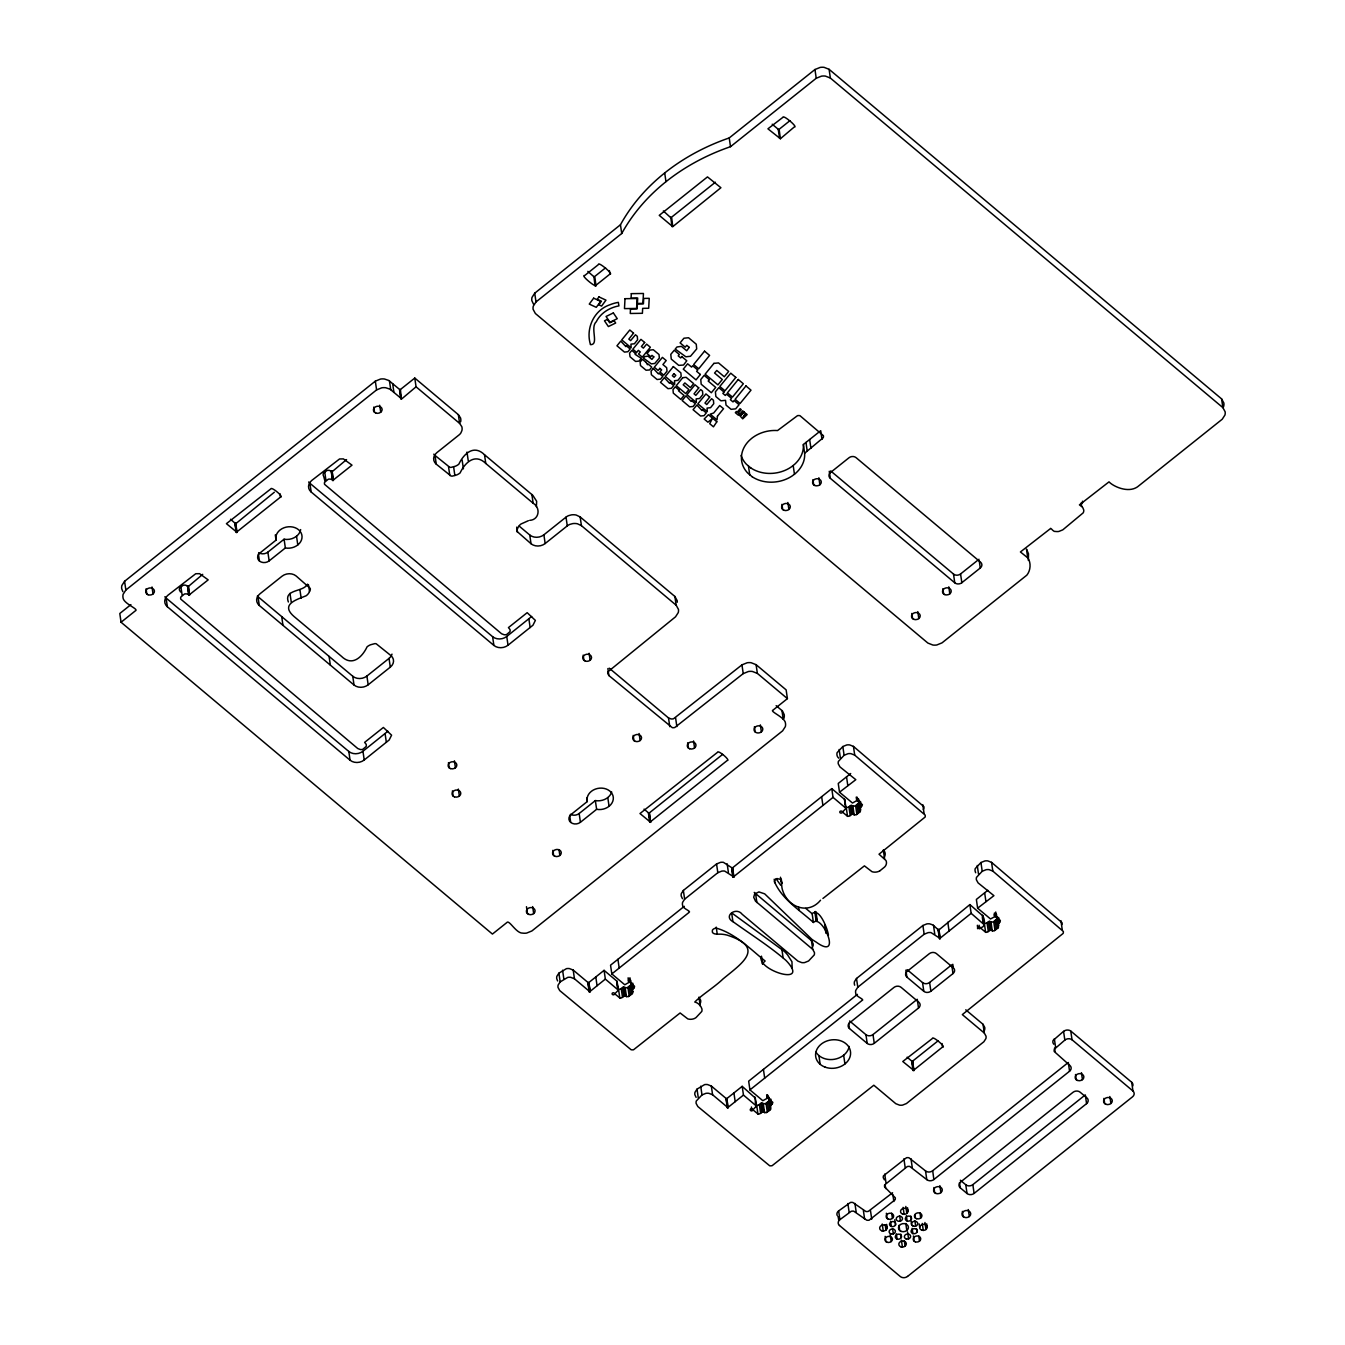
<?xml version="1.0" encoding="UTF-8"?>
<svg xmlns="http://www.w3.org/2000/svg" width="1345" height="1345" viewBox="0 0 1345 1345"><rect width="100%" height="100%" fill="white"/><g stroke="black" fill="none" stroke-linecap="round" stroke-linejoin="round"><path stroke-width="1.5" d="M761.253 956.648C756.916 969.762 806.865 985.801 788.876 963.642A70.915 57.448 -8.3 0 0 785.85 960.313C769.424 946.174 750.947 934.573 733.361 921.93C722.551 916.365 736.135 906.345 742.137 914.247L797.955 961.137L801.704 962.6A8.911 7.213 -8.3 0 0 804.663 962.566L808.564 960.986L814.28 954.883A8.911 7.213 -8.3 0 0 814.414 952.462L812.716 949.368L755.503 901.15L753.688 897.233L754.679 894.005L758.916 891.92L764.666 893.837L812.01 939.432A70.915 57.448 -8.3 0 0 816.011 941.988C843.248 961.843 821.98 913.389 813.422 922.468C799.737 910.027 782.218 899.553 774.552 881.916A3.951 3.194 -8.3 0 1 775.224 879.865A4.119 3.329 -8.3 0 1 777.057 878.554L781.126 879.58L781.882 887.145A26.127 21.167 -8.3 0 0 782.807 890.911C788.288 907.455 808.496 914.953 820.534 900.225M557.62 980.942L556.746 978.74A8.911 7.213 -8.3 0 1 556.864 976.302L558.898 973.158L566.48 968.635A8.911 7.229 -8.3 0 1 569.439 968.585L573.189 970.064L588 982.489L589.446 992.055L590.304 991.584L588.875 982.489L604.073 970.35L616.918 981.161L617.473 987.684M604.073 970.35L605.351 979.093L618.347 990.172L615.186 993.4C610.899 990.794 611.151 996.88 615.169 994.123L619.978 998.124L621.474 997.906A5.666 4.59 -8.3 0 0 622.5 997.267L624.685 995.838L628.149 996.746A5.666 4.59 -8.3 0 0 629.174 996.09L631.965 993.871A5.817 4.707 -8.3 0 0 632.638 993.215L632.453 988.188M633.091 991.82L631.78 990.172L633.562 988.44A5.817 4.707 -8.3 0 0 634.252 987.768L634.571 986.255L629.931 982.354L629.41 978.857M696.122 1097.386L694.861 1094.712A8.911 7.213 -8.3 0 1 694.995 1092.291L697.029 1089.131L704.612 1084.608A8.911 7.213 -8.3 0 1 707.571 1084.574L711.32 1086.037L726.132 1098.478L727.679 1108.061L726.989 1098.461L742.188 1086.34L755.167 1097.974M857.438 994.359L748.661 1081.161L749.938 1089.904L762.817 1100.698L767.154 1098.327C767.76 1089.904 771.206 1106.061 770.769 1109.188A5.817 4.707 -8.3 0 1 770.097 1109.844L767.306 1112.063A5.666 4.59 -8.3 0 1 766.28 1112.718L762.8 1111.827L760.631 1113.24A5.666 4.59 -8.3 0 1 759.606 1113.895L758.109 1114.114L753.301 1110.113C749.35 1112.954 749.047 1106.716 753.318 1109.39L756.428 1106.061L743.466 1095.082L742.188 1086.34M769.895 1106.347L771.694 1104.413A5.817 4.707 -8.3 0 0 772.366 1103.757L772.82 1102.379L768.045 1098.327L767.541 1094.83M844.912 804.209L844.61 799.434L831.765 788.624L732.672 867.71L733.866 877.192L732.907 876.957L731.814 867.727L723.408 862.33A8.911 7.213 -8.3 0 0 720.449 862.38L716.549 863.961L683.361 890.44L681.327 893.601A8.911 7.213 -8.3 0 0 681.209 896.022L682.453 898.695M831.765 788.624L833.043 797.366L846.005 808.345L842.895 811.674C838.591 809.051 838.843 815.137 842.861 812.397L847.686 816.398L849.384 816.079A5.817 4.707 -8.3 0 0 850.208 815.541L852.31 814.112L856.059 814.902A5.817 4.707 -8.3 0 0 856.883 814.364L859.657 812.145A5.817 4.707 -8.3 0 0 860.346 811.472C860.766 808.412 857.404 792.222 856.731 800.628L852.495 803.032L839.515 792.205L838.238 783.462L850.696 773.526M859.455 808.547L861.271 806.697A5.817 4.707 -8.3 0 0 861.943 806.042L862.397 804.663L857.622 800.628L857.101 797.131M977.529 928.168L978.706 927.024L981.009 927.646C989.567 925.78 979.009 905.504 983.548 923.679M977.58 928.353L980.993 928.369L985.801 932.388L987.297 932.152A5.666 4.59 -8.3 0 0 988.323 931.513L990.609 930.084L993.972 930.992A5.666 4.59 -8.3 0 0 994.997 930.337L997.788 928.117A5.817 4.707 -8.3 0 0 998.461 927.462L997.587 924.418L999.385 922.687A5.817 4.707 -8.3 0 0 1000.058 922.031L1000.377 920.501L995.737 916.601L995.233 913.104M762.279 963.642L765.12 961.019C750.022 948.83 735.732 933.834 716.566 928.185A4.119 3.329 -8.3 0 0 712.396 930.168C710.933 935.7 719.592 933.649 722.769 934.321A26.127 21.167 -8.3 0 1 727.342 935.178C766.347 947.889 741.398 963.659 722.921 979.026C714.716 986.978 701.72 994.913 694.76 1002.042C697.82 1002.513 701.081 1005.808 701.922 1008.985A8.911 7.213 -8.3 0 1 701.804 1011.406L696.088 1017.509A7.213 5.834 -8.3 0 1 693.465 1018.871L692.759 1019.056A8.036 6.506 -8.3 0 1 687.766 1018.871L680.116 1012.97L633.545 1049.772A5.884 4.775 -8.3 0 1 631.091 1049.722L559.722 990.576L558.024 987.482A8.911 7.213 -8.3 0 1 558.141 985.044L560.176 981.9L567.758 977.378A8.911 7.229 -8.3 0 1 570.717 977.327L574.466 978.807L589.278 991.231M1028.353 560.394L1028.488 553.77L1026.47 549.079L1027.731 557.822C1031.279 562.698 1030.64 570.599 1026.823 575.172L942.021 642.86L936.809 644.978A11.886 9.634 -8.3 0 1 932.858 645.028L927.882 643.061L535.377 313.503L533.124 309.367A11.886 9.634 -8.3 0 1 533.292 306.139L535.999 301.936L621.726 233.509C644.944 191.461 685.614 162.106 730.503 146.689L816.23 78.262L821.442 76.161A11.886 9.634 -8.3 0 1 825.393 76.093L830.369 78.06L1222.874 407.636L1225.127 411.755A11.886 9.634 -8.3 0 1 1224.959 415L1222.252 419.203L1137.45 486.89C1127.833 493.497 1112.903 486.15 1109.02 481.863L1079.413 504.879L1081.666 506.477A8.356 6.775 -8.3 0 1 1082.876 507.822L1083.717 509.94A6.775 5.498 -8.3 0 1 1083.196 512.849L1062.769 529.863L1058.868 531.443A8.911 7.213 -8.3 0 1 1055.909 531.494C1052.9 532.469 1050.781 526.467 1050.025 528.955L1020.418 551.954L1027.731 557.822M516.883 530.199L518.346 526.87A11.651 9.432 -8.3 0 1 520.986 524.012L528.4 520.683M783.799 718.684L784.051 717.894A11.886 9.634 -8.3 0 0 784.219 714.666L782.538 711.085L776.149 705.654M884.657 1184.911L907.287 1166.552A5.884 4.775 -8.3 0 1 909.758 1166.434L926.789 1179.632A5.01 4.069 -8.3 0 0 933.867 1179.531L1069.561 1071.225A5.01 4.069 -8.3 0 0 1069.863 1065.442L1054.261 1051.538A5.817 4.707 -8.3 0 1 1054.396 1049.15L1064.836 1040.088A5.128 4.153 -8.3 0 1 1072.099 1039.82L1132.961 1091.014A5.128 4.153 -8.3 0 1 1132.473 1096.864L907.572 1276.422M1223.446 407.047L1223.681 406.257A11.886 9.634 -8.3 0 0 1223.849 403.012L1221.596 398.893L829.092 69.318L824.115 67.351A11.886 9.634 -8.3 0 0 820.164 67.418L814.952 69.52L729.225 137.947C684.353 153.364 643.667 182.718 620.448 224.766L534.722 293.193L532.015 297.396A11.886 9.634 -8.3 0 0 531.847 300.624L533.511 304.189M770.012 1099.571L769.626 1100.277A5.666 4.59 -8.3 0 1 768.819 1101.101L766.028 1103.32A5.817 4.707 -8.3 0 1 765.204 1103.858L761.404 1103.085L759.353 1104.497A5.817 4.707 -8.3 0 1 758.53 1105.035L756.663 1105.254L757.941 1113.996M768.684 1097.217L768.045 1098.327M536.386 506.779L536.655 501.265L532.872 495.397L484.503 454.728C473.608 444.001 463.521 454.173 458.847 464.159A11.651 9.432 -8.3 0 1 455.282 466.244L451.18 467.354A4.136 3.346 -8.3 0 1 449.718 467.253L435.007 455.434A10.037 8.12 -8.3 0 1 433.779 454.173M673.004 226.448L720.903 187.728L707.487 176.901L659.252 215.351L672.752 226.683L671.626 217.167L715.405 182.214M700.089 1003.841L700.526 1002.664A8.911 7.213 -8.3 0 0 700.644 1000.243L698.946 997.149L700.224 1005.892M984.187 1031.01L984.624 1029.85A8.911 7.213 -8.3 0 0 984.742 1027.429L983.044 1024.318L965.76 1009.809M629.931 982.354C633.209 979.009 626.131 978.908 629.04 982.354L624.786 984.775L611.824 973.931L610.546 965.189L684.286 906.328M857.622 800.628L858.598 799.064L859.875 807.824M995.737 916.601C999.15 913.137 991.853 913.205 994.863 916.601L990.508 918.971L977.63 908.178L976.369 899.435L987.802 890.306M309.569 591.514L308.442 584.722M435.007 455.434L436.284 464.176L450.995 475.995A4.136 3.346 -8.3 0 0 452.458 476.096L456.56 474.987A11.651 9.432 -8.3 0 0 460.125 472.902C464.798 462.915 474.886 452.744 485.78 463.47L533.158 503.249C540.959 507.855 539.16 519.927 529.711 520.347M923.342 809.455L923.712 808.715A5.884 4.775 -8.3 0 0 923.931 806.697L853.436 746.391L849.687 744.928A8.911 7.213 -8.3 0 0 846.728 744.962L842.827 746.542L837.111 752.645A8.911 7.213 -8.3 0 0 836.977 755.066L837.296 756.226M180.533 592.035L179.406 589.967A5.884 4.775 -8.3 0 1 179.608 587.967L183.206 585.243A5.851 4.741 -8.3 0 1 185.896 585.26L188.233 586.571L202.708 574.349M593.75 276.616L587.832 271.371M779.444 138.115L780.386 138.737L794.256 126.985C798.728 127.708 782.807 114.09 782.84 117.385L767.928 128.817L779.528 138.031L778.251 129.288L772.215 124.211M828.419 935.313C828.083 930.118 819.34 906.715 812.145 913.726L813.422 922.468M230.516 519.254L235.678 523.76L274.346 492.22M234.955 522.986L236.619 532.586L235.896 523.054M401.802 398.843L416.059 386.805L414.781 378.063L400.474 389.462L401.281 399.078L399.616 389.478L388.789 380.467L384.468 379.004A11.886 9.634 -8.3 0 0 380.517 379.055L375.322 381.156L124.581 581.292L121.874 585.495A11.886 9.634 -8.3 0 0 121.706 588.723L122.866 591.665M609.89 274.128C614.177 274.683 597.802 260.93 598.458 264.545L584.621 275.59C579.863 274.565 596.44 288.603 596.054 285.19L609.89 274.128L609.386 270.631M644.07 809.135L648.509 812.868L650.509 822.383L649.4 812.851L722.652 754.377M588 982.489L588.942 982.556M726.132 1098.478L726.519 1099.319L726.989 1098.461M854.663 985.196L854.361 984.036A8.911 7.213 -8.3 0 1 854.478 981.615L856.513 978.471L922.889 925.495L926.789 923.914A8.911 7.213 -8.3 0 1 929.748 923.864L932.976 924.973L938.591 930.101M907.135 1057.204L911.792 1061.121L913.793 1070.62L912.667 1061.104L938.087 1040.828M648.509 812.868L649.467 812.918M323.422 475.962L323.22 475.188A5.884 4.775 -8.3 0 1 323.422 473.188L327.003 470.464A5.851 4.741 -8.3 0 1 329.71 470.481L332.03 471.792L346.556 459.587M331.273 471.069L332.972 480.619L332.165 471.019M938.709 930.084L969.879 904.597L982.926 915.962M187.459 585.832L189.157 595.398L188.367 585.798M996.326 915.424L995.737 911.994M731.814 867.727L732.134 868.567L732.672 867.71M663.337 210.946L671.138 218.041M778.251 129.288L778.654 130.162M237.056 532.435L235.779 523.693M399.616 389.478L400.003 390.336L400.474 389.462M596.003 285.897L594.776 276.448L605.536 267.857M590.102 991.938L588.824 983.195M938.154 929.26L939.869 938.844L939.062 929.277M911.792 1061.121L912.179 1061.978L912.667 1061.104M913.894 1070.553L912.616 1061.81M649.332 813.574L650.61 822.316M307.568 584.15A11.651 9.432 -8.3 0 1 304.928 586.992C298.96 591.464 284.165 590.758 288.351 601.988M368.177 684.79A10.037 8.12 -8.3 0 1 354.021 685.008L259.282 605.452A10.037 8.12 -8.3 0 1 259.888 593.868L282.03 576.215A10.037 8.12 -8.3 0 1 296.169 576.013L310.207 588.353A4.136 3.346 -8.3 0 1 310.308 589.547L308.846 592.893A11.651 9.432 -8.3 0 1 306.206 595.734C296.959 599.584 279.827 604.174 294.034 616.498L341.411 656.276C352.306 667.002 362.393 656.831 367.067 646.844A11.651 9.432 -8.3 0 1 370.615 644.759L374.734 643.65A4.136 3.346 -8.3 0 1 376.196 643.767L390.907 655.57A10.037 8.12 -8.3 0 1 390.302 667.137L368.177 684.79L366.899 676.047L389.024 658.394A10.037 8.12 -8.3 0 0 392 654.124M400.894 398.221L390.067 389.209L385.746 387.747A11.886 9.634 -8.3 0 0 381.795 387.797L376.6 389.899L125.858 590.035L123.152 594.238A11.886 9.634 -8.3 0 0 122.983 597.466C122.967 603.602 139.661 609.251 135.357 610.832L121.067 622.247L492.421 934.069L506.729 922.653C508.998 918.954 516.11 933.632 522.734 933.127A11.886 9.634 -8.3 0 0 526.668 933.077L531.88 930.959L782.622 730.839L785.329 726.636A11.886 9.634 -8.3 0 0 785.497 723.408C785.53 717.406 768.819 711.27 773.123 710.042L787.413 698.627L786.136 689.884L756.092 664.665L751.098 662.715A11.886 9.634 -8.3 0 0 747.164 662.766L741.952 664.867L673.492 718.785A6.002 4.859 -8.3 0 1 671.02 718.919L668.515 717.944L609.218 668.146M188.737 594.574L187.174 594.002A5.851 4.741 -8.3 0 0 184.484 593.986L180.768 597.096A5.884 4.775 -8.3 0 0 180.768 599.113L357.753 748.526L360.258 749.501A5.884 4.775 -8.3 0 0 362.713 749.384L366.126 746.509A5.851 4.741 -8.3 0 0 366.176 744.306L364.629 742.373L383.375 727.46L391.58 735.177L389.176 739.985L364.226 759.992A10.037 8.12 -8.3 0 1 350.07 760.194L167.368 606.763L166.091 598.021A10.037 8.12 -8.3 0 1 164.863 596.76M332.534 479.812L330.988 479.224A5.851 4.741 -8.3 0 0 328.281 479.207L324.565 482.317A5.884 4.775 -8.3 0 0 324.565 484.334L501.567 633.747L504.056 634.722A5.884 4.775 -8.3 0 0 506.527 634.605L509.94 631.73A5.851 4.741 -8.3 0 0 509.99 629.527L508.444 627.594L527.173 612.681L535.377 620.398L532.973 625.206L508.023 645.213A10.037 8.12 -8.3 0 1 493.884 645.415L311.183 492.001L309.905 483.258A10.037 8.12 -8.3 0 1 308.677 481.981M752.023 476.651A31.759 25.723 -8.3 0 0 791.97 476.08L794.458 474.264A31.759 25.723 -8.3 0 0 804.646 453.265L823.224 437.713A5.884 4.775 -8.3 0 0 823.426 435.696L799.972 415.689A5.884 4.775 -8.3 0 0 797.518 415.639L777.544 430.551A31.759 25.723 -8.3 0 0 751.687 438.352L749.417 440.353A31.759 25.723 -8.3 0 0 747.686 473.003L752.057 476.651M879.832 870.787A7.868 6.372 -8.3 0 0 880.454 870.366L884.136 867.407A6.036 4.892 -8.3 0 0 884.556 867.037L884.674 866.92A7.246 5.868 -8.3 0 0 885.8 865.407L886.052 864.869A8.003 6.49 -8.3 0 0 885.968 860.514L879.025 854.209L925.125 817.054A5.884 4.775 -8.3 0 0 925.125 815.053L854.714 755.133L850.965 753.671A8.911 7.213 -8.3 0 0 848.006 753.704L844.105 755.285L838.389 761.388A8.911 7.213 -8.3 0 0 838.254 763.809L839.952 766.902L855.807 779.68L839.515 792.205M733.092 876.469L724.686 871.072A8.911 7.213 -8.3 0 0 721.727 871.123L717.826 872.703L684.639 899.183L682.604 902.344A8.911 7.213 -8.3 0 0 682.47 904.765C682.049 908.816 691.986 911.053 688.892 912.549L611.824 973.931M727.41 1107.221L712.598 1094.78L708.849 1093.317A8.911 7.213 -8.3 0 0 705.89 1093.351L701.989 1094.931L696.273 1101.034A8.911 7.213 -8.3 0 0 696.138 1103.455L697.836 1106.548L769.693 1165.779A5.884 4.775 -8.3 0 0 772.164 1165.661L873.83 1085.23L895.82 1103.707L899.586 1105.153A8.944 7.246 -8.3 0 0 902.529 1105.119L906.429 1103.556L983.868 1041.753L985.902 1038.592A8.911 7.213 -8.3 0 0 986.019 1036.171L984.321 1033.061L962.331 1014.601L1063.122 933.43A5.884 4.775 -8.3 0 0 1063.323 931.429L992.829 871.106L989.096 869.643A8.911 7.213 -8.3 0 0 986.12 869.694L982.22 871.274L976.504 877.36A8.911 7.213 -8.3 0 0 976.386 879.781L978.084 882.892L993.921 895.669L977.63 908.178M1061.844 924.688A5.884 4.775 -8.3 0 0 1062.046 922.687L991.551 862.364L987.818 860.901A8.911 7.213 -8.3 0 0 984.859 860.951L980.942 862.532L975.226 868.618A8.911 7.213 -8.3 0 0 975.108 871.039L975.663 872.737M939.432 938.003L931.026 932.606A8.911 7.213 -8.3 0 0 928.067 932.657L924.166 934.237L857.791 987.213L855.756 990.357A8.911 7.213 -8.3 0 0 855.639 992.778C855.134 996.779 865.507 999.352 861.96 1000.512L749.938 1089.904M1066.652 1063.777L932.589 1170.789A5.01 4.069 -8.3 0 1 925.511 1170.89L908.951 1157.759A5.884 4.775 -8.3 0 0 906.496 1157.726L883.497 1175.782A5.901 4.792 -8.3 0 0 883.295 1177.783L884.422 1179.851M1064.836 1040.088L1063.559 1031.346L1053.118 1040.408A5.817 4.707 -8.3 0 0 1052.984 1042.795L1053.74 1044.191M839.431 1225.514A5.111 4.136 -8.3 0 1 839.936 1219.629L851.25 1211.29A5.884 4.775 -8.3 0 1 853.705 1211.172L866.668 1220.15A5.884 4.775 -8.3 0 0 869.122 1220.201L895.081 1199.774A5.884 4.775 -8.3 0 0 895.282 1197.773L884.64 1186.929A5.901 4.792 -8.3 0 1 884.657 1184.911M630.435 981.245L629.914 977.748M387.898 731.243L362.948 751.25A10.037 8.12 -8.3 0 1 348.792 751.451L166.091 598.021M531.695 616.464L506.746 636.471A10.037 8.12 -8.3 0 1 492.606 636.673L309.905 483.258M756.109 1107.154L755.335 1101.908M940.34 938.02L971.157 913.339L969.879 904.597M130.902 604.628L119.789 613.505L121.067 622.247M237.09 531.712L280.449 497.129L279.928 493.632M189.645 594.54L208.172 579.88L199.598 573.676L195.748 573.727L167.974 595.196A10.037 8.12 -8.3 0 0 167.368 606.78M780.386 138.737L779.142 129.288L789.918 120.697M258.66 552.627A6.893 5.582 -8.3 0 0 267.874 552.139L284.081 539.211A13.147 10.659 -8.3 0 0 296.539 536.218A13.181 10.676 -8.3 0 0 300.641 529.577M258.408 554.005L259.434 561A6.893 5.582 -8.3 0 0 269.151 560.882L285.359 547.953L284.081 539.211M519.22 526.147L529.745 534.991A10.037 8.12 -8.3 0 0 543.901 534.789L566.01 517.136A9.314 7.549 -8.3 0 1 568.548 515.656L571.39 514.883A10.895 8.827 -8.3 0 1 576.198 515.051L580.149 516.917L674.887 596.474L677.157 600.61A11.836 9.583 -8.3 0 1 677.241 602.224M516.883 530.199A4.136 3.346 -8.3 0 0 516.984 531.393L531.023 543.733A10.037 8.12 -8.3 0 0 545.162 543.531L567.287 525.878A9.314 7.549 -8.3 0 1 569.826 524.399L572.667 523.625A10.895 8.827 -8.3 0 1 577.476 523.793L581.427 525.66L676.165 605.216L678.435 609.352A11.836 9.583 -8.3 0 1 678.267 612.58L675.526 616.817L607.856 671.844A6.069 4.926 -8.3 0 0 607.772 673.475L608.881 675.543L672.298 727.662A6.002 4.859 -8.3 0 0 674.77 727.527L743.23 673.61L748.425 671.508A11.886 9.634 -8.3 0 1 752.376 671.458L757.37 673.408L787.413 698.627M750.762 467.909A31.759 25.723 -8.3 0 0 790.692 467.337L793.18 465.521A31.759 25.723 -8.3 0 0 803.368 444.522L820.719 430.669L821.997 439.411M587.328 801.502L571.121 814.448A6.893 5.582 -8.3 0 0 570.7 822.383A6.893 5.582 -8.3 0 0 580.435 822.266L596.625 809.32A13.181 10.676 -8.3 0 0 613.236 799.518A13.181 10.676 -8.3 0 0 599.702 788.153A13.181 10.676 -8.3 0 0 587.294 801.57L586.807 798.005M570.465 814.33A6.893 5.582 -8.3 0 0 579.157 813.523L595.347 800.578A13.181 10.676 -8.3 0 0 611.689 791.97M650.677 821.593L727.191 760.513C731.26 760.866 717.608 749.266 717.473 752.359L639.985 813.54L649.786 821.61M830.672 470.935L953.504 574.063A5.01 4.069 -8.3 0 0 960.565 573.962L979.009 559.251M961.843 582.704L980.286 567.993A5.01 4.069 -8.3 0 0 980.589 562.21L856.076 457.653A5.01 4.069 -8.3 0 0 848.998 457.754L830.554 472.482A5.01 4.069 -8.3 0 0 830.252 478.265L954.765 582.805A5.01 4.069 -8.3 0 0 961.843 582.704L960.565 573.962M590.22 991.299L605.351 979.093M733.95 876.452L833.043 797.366M619.81 998.024L618.549 989.281L620.415 989.063A5.817 4.707 -8.3 0 0 621.222 988.525L623.408 987.095L627.089 987.886A5.817 4.707 -8.3 0 0 627.913 987.348L630.687 985.128A5.666 4.59 -8.3 0 0 631.511 984.305M847.518 816.297L846.24 807.555L848.107 807.336A5.817 4.707 -8.3 0 0 848.93 806.798L851.032 805.369L854.781 806.159A5.817 4.707 -8.3 0 0 855.605 805.621L858.396 803.402A5.666 4.59 -8.3 0 0 858.783 803.032M938.928 929.983L940.205 938.726M728.267 1107.204L743.466 1095.082M985.633 932.27L984.355 923.527L986.221 923.309A5.817 4.707 -8.3 0 0 987.045 922.771L989.214 921.342L992.896 922.132A5.817 4.707 -8.3 0 0 993.72 921.594L996.51 919.375A5.666 4.59 -8.3 0 0 997.317 918.551M907.152 969.661L922.535 982.573A5.027 4.069 -8.3 0 0 929.614 982.472L951.722 964.819L953 973.561L930.874 991.215A5.027 4.069 -8.3 0 1 923.813 991.315L906.9 977.109L905.874 970.115M849.636 1021.006L865.928 1034.675A5.027 4.069 -8.3 0 0 872.989 1034.574L917.24 999.268L918.517 1008.01L874.267 1043.316A5.027 4.069 -8.3 0 1 867.206 1043.434L849.435 1028.505L848.661 1023.259M914.012 1069.931L942.526 1047.032L942.021 1043.535M837.162 1215.409A5.111 4.136 -8.3 0 1 838.675 1210.887L850.46 1202.447A5.884 4.775 -8.3 0 1 852.898 1202.497L865.877 1211.492A5.884 4.775 -8.3 0 0 868.332 1211.374L892.576 1192.746M960.347 1180.221L965.76 1184.76A5.027 4.069 -8.3 0 0 972.838 1184.659L1085.297 1094.897L1086.575 1103.64L974.116 1193.402A5.027 4.069 -8.3 0 1 967.038 1193.503L960.28 1187.82L959.506 1182.574M333.526 479.846L352.003 465.151L343.395 458.897L339.545 458.964L311.788 480.417A10.037 8.12 -8.3 0 0 311.166 492.001M822.921 898.477L864.415 865.861L871.963 871.678A8.003 6.49 -8.3 0 0 877.293 871.863L877.966 871.678A7.246 5.868 -8.3 0 0 879.849 870.787M814.801 911.641L816.079 920.384M760.749 1103.388L762.027 1112.13M728.133 1107.977L726.956 1099.168M733.765 877.243L732.588 868.45M453.601 466.799L454.862 475.542M590.472 344.656C599.466 344.925 589.665 327.541 596.306 321.724A29.506 23.907 -8.3 0 1 615.119 306.794A27.791 22.512 -8.3 0 1 618.935 305.903L618.33 302.356A35.323 28.615 -8.3 0 0 609.957 304.743C593.986 310.107 585.596 328.399 590.388 344.286M761.522 1103.085L762.918 1111.811M990.609 930.084L989.348 921.342M815.356 911.473L816.634 920.215M942.626 1047.099C946.779 1047.553 932.135 1035.246 932.388 1038.508L902.781 1061.508L913.07 1069.863M280.449 497.129C284.602 497.364 270.917 485.932 270.732 488.958L226.431 523.659L236.232 531.729M236.199 532.435L234.921 523.693M913.036 1070.57L911.759 1061.827M589.245 991.954L587.967 983.212M741.095 455.383A31.759 25.723 -8.3 0 0 746.408 464.26L750.779 467.909M762.396 1103.303L763.775 1112.13M792.138 968.249L791.97 961.759L787.598 954.9A70.915 57.448 -8.3 0 0 784.572 951.571L731.646 912.868L732.907 921.611M414.781 378.063L458.342 414.647L460.528 417.925A10.895 8.827 -8.3 0 1 460.612 421.876M416.059 386.805L459.62 423.389L461.806 426.668A10.895 8.827 -8.3 0 1 461.89 430.619L460.881 432.922A9.314 7.549 -8.3 0 1 459.015 434.956L436.89 452.609A10.037 8.12 -8.3 0 0 436.284 464.193M997.502 917.189L996.662 916.483L997.94 925.226M971.157 913.339L984.204 924.704M1063.609 1031.38A5.128 4.153 -8.3 0 1 1070.822 1031.077L1131.683 1082.271A5.128 4.153 -8.3 0 1 1132.793 1085.97M953 973.561A5.027 4.069 -8.3 0 0 953.302 967.778L936.389 953.571A5.027 4.069 -8.3 0 0 929.328 953.672L907.202 971.325A5.027 4.069 -8.3 0 0 906.9 977.109M805.773 908.379L812.145 913.726M754.226 892.407L811.438 940.609L813.137 943.719A8.911 7.213 -8.3 0 1 813.002 946.14M733.008 877.125L731.814 868.466M257.349 596.087A10.037 8.12 -8.3 0 0 258.005 596.709L352.76 676.249A10.037 8.12 -8.3 0 0 366.899 676.047M631.696 982.943L630.839 982.237L632.116 990.979M839.482 1225.48L900.393 1276.624A5.111 4.136 -8.3 0 0 907.539 1276.405M754.881 1096.982L756.159 1105.724M616.75 981.009L618.112 989.819M977.781 928.689L977.361 925.276M838.692 758.16L837.548 756.764M595.062 285.829L593.885 276.448M400.776 398.86L399.583 390.185M727.292 1107.843L726.098 1099.184M770.012 1099.218L768.97 1098.209L769.979 1105.203M323.792 476.668L324.851 480.753M780.739 885.279L776.115 878.806M782.084 883.514L781.529 882.169A26.127 21.167 -8.3 0 1 780.604 878.403L780.487 877.226M858.194 799.905L859.808 809.253M1221.596 398.893L1222.874 407.636M1081.145 502.98L1081.666 506.477M1131.683 1082.271L1132.961 1091.014M1109.86 1096.528L1110.886 1103.522M1103.942 1098.361L1104.699 1103.606M1060.919 920.619L1062.197 929.361M1081.43 1072.654L1082.456 1079.648M1070.771 1031.127L1072.049 1039.87M1075.496 1074.504L1076.269 1079.749M1068.283 1062.483L1069.561 1071.225M1054.345 1038.693L1055.623 1047.436M1054.547 1047.974L1055.068 1051.471M979.261 561L980.286 567.993M953.504 574.063L954.765 582.805M991.551 862.364L992.829 871.106M998.629 917.441L999.385 922.687M998.276 922.435L998.78 925.932M948.78 586.84L949.805 593.834M996.981 916.802L997.99 923.796M996.309 915.777L997.587 924.519M996.51 919.375L997.788 928.117M994.342 913.104L994.863 916.601M995.115 920.484L996.393 929.227M993.72 921.594L994.997 930.337M942.845 588.69L943.618 593.935M991.03 922.351L992.307 931.11M990.189 921.644L991.467 930.387M980.942 862.532L982.22 871.274M984.658 892.811L985.935 901.553M988.44 921.661L989.718 930.404M987.045 922.771L988.323 931.513M977.26 865.474L978.538 874.216M982.573 915.256L983.851 923.998M979.11 925.259L979.614 928.756M983.044 1024.318L984.321 1033.061M917.794 611.588L918.803 618.582M911.86 613.421L912.616 618.666M829.092 69.318L830.369 78.06M947.788 922.25L949.066 930.992M952.798 964.281L953.302 967.778M922.788 804.629L924.065 813.372M814.952 69.52L816.23 78.262M938.154 930L939.432 938.743M972.838 1184.659L974.116 1193.402M933.497 925.343L934.758 934.086M965.76 1184.76L967.038 1193.503M968.282 1209.542L969.308 1216.536M922.889 925.495L924.166 934.237M929.614 982.472L930.874 991.215M962.347 1211.374L963.121 1216.62M922.535 982.573L923.813 991.315M939.852 1185.668L940.878 1192.662M932.69 1170.705L933.867 1179.531M933.918 1187.501L934.691 1192.746M829.243 471.271L830.353 478.332M884.59 858.732L883.312 849.99L884.691 851.772A8.003 6.49 -8.3 0 1 884.775 856.126L884.539 856.664A7.246 5.868 -8.3 0 1 884.22 857.202M925.528 1170.89L926.789 1179.632M818.853 477.761L819.878 484.755M926.688 1223.815L927.193 1227.312M924.94 1222.504L925.965 1229.498M809.656 439.496L810.934 448.238M853.436 746.391L854.714 755.133M922.266 1223.429L923.275 1230.423M860.497 801.452L861.271 806.697M812.918 479.61L813.691 484.856M919.946 1212.77L920.72 1218.015M859.64 802.965L860.665 809.959M910.968 1158.667L912.246 1167.41M805.974 442.438L807.235 451.18M858.396 803.402L859.657 812.145M919.19 1223.916L919.694 1227.413M856.227 797.131L856.731 800.628M857 804.512L858.278 813.254M803.368 444.522L804.646 453.265M918.736 1235.904L919.509 1241.149M855.605 805.621L856.883 814.364M914.903 1214.585L915.407 1218.082M916.533 1228.641L917.038 1232.138M914.903 1220.873L915.676 1226.119M852.915 806.378L854.193 815.12M903.907 1158.768L905.168 1167.51M852.074 805.672L853.335 814.414M842.827 746.542L844.105 755.285M851.166 805.369L852.427 814.112M846.543 776.838L847.804 785.581M910.767 1216.048L911.288 1219.545M911.153 1221.294L911.658 1224.791M912.129 1228.338L912.885 1233.584M913.44 1235.971L914.196 1241.216M850.326 805.672L851.587 814.414M848.93 806.798L850.208 815.541M907.539 1207.726L908.043 1211.223M839.145 749.484L840.423 758.227M905.807 1206.431L906.833 1213.425M906.362 1215.745L907.118 1220.991A3.144 2.539 -8.3 0 0 911.574 1218.301A3.144 2.539 -8.3 0 0 906.732 1216.569A3.144 2.539 -8.3 0 0 907.051 1220.957M844.811 799.972L846.089 808.715M844.458 799.283L845.736 808.026M907.556 1231.902L908.581 1238.896M905.79 1223.496L906.816 1230.49M903.1 1207.356L904.126 1214.35M793.18 465.521L794.458 474.264M904.344 1240.897L905.101 1246.142M899.67 1215.846L900.427 1221.092A3.144 2.539 -8.3 0 1 896.426 1219.764A3.144 2.539 -8.3 0 1 898.292 1216.401A3.144 2.539 -8.3 0 1 902.293 1217.713A3.144 2.539 -8.3 0 1 900.427 1221.075M872.989 1034.574L874.267 1043.316M900.746 1234.122L901.251 1237.619M901.385 1240.09L902.411 1247.084M898.981 1225.345L899.738 1230.591M892.828 1194.495L893.853 1201.488M894.728 1219.78L895.484 1225.026M896.325 1233.819L897.098 1239.064M865.928 1034.675L867.206 1043.434M787.867 502.492L788.893 509.486M891.668 1213.173L892.441 1218.419M856.513 978.471L857.791 987.213M884.724 1174.067L886.002 1182.81M892.576 1228.624L893.332 1233.869M885.195 1185.096L885.699 1188.593M890.575 1221.226L891.331 1226.472A3.144 2.539 -8.3 0 0 895.77 1223.782A3.144 2.539 -8.3 0 0 890.928 1222.05A3.144 2.539 -8.3 0 0 891.264 1226.438M890.205 1234.559L891.214 1241.553M886.372 1213.24L887.128 1218.486M729.225 137.947L730.503 146.689M781.933 504.325L782.706 509.57M886.658 1224.387L887.162 1227.884M885.212 1224.824L885.968 1230.07M821.644 796.694L822.921 805.436M885.144 1236.374L885.918 1241.62M882.236 1224.017L883.261 1231.011M870.45 1210.399L871.728 1219.142M824.653 924.536L825.914 933.279M843.651 1055.237L844.929 1063.979M863.389 1210.5L864.65 1219.243M815.961 911.742L817.239 920.484M748.476 466.16L749.753 474.903M854.916 1203.405L856.193 1212.148M781.949 710.53L783.227 719.272M811.438 940.609L812.716 949.368M847.854 1203.506L849.132 1212.248M798.56 906.934L799.081 910.43M818.903 1055.59L820.181 1064.332M838.641 1210.87L839.902 1219.612M838.725 1220.234L838.204 1216.737A5.111 4.136 -8.3 0 1 837.834 1216.468M756.092 664.665L757.37 673.408M760.345 724.871L761.371 731.865A4.388 3.564 -8.3 0 1 755.184 731.966L754.41 726.703M781.26 879.126L781.764 882.623M774.216 879.21L774.72 882.707M741.952 664.867L743.23 673.61M781.832 949.015L783.109 957.758M664.682 172.832L665.96 181.575M670.735 217.167L671.996 226.632M755.604 893.736L756.882 902.478M761.472 956.16L762.581 964.096M770.92 1099.168L771.694 1104.413M769.273 1098.529L770.298 1105.523M768.819 1101.101L770.097 1109.844M763.422 1069.393L764.683 1078.135M766.65 1094.83L767.154 1098.327M767.423 1102.211L768.701 1110.953M766.028 1103.32L767.306 1112.063M763.338 1104.094L764.616 1112.836M727.157 863.809L728.418 872.552M759.353 1104.497L760.631 1113.24M755.234 1097.688L756.512 1106.431M716.549 863.961L717.826 872.703M751.418 1107.002L751.922 1110.499M620.448 224.766L621.726 233.509M674.887 596.474L676.165 605.216M693.549 740.961L694.575 747.954M716.229 927.125L717.238 934.119M687.614 742.81L688.388 748.055M733.916 1092.93L735.194 1101.673M675.593 717.843L676.854 726.586M668.515 717.944L669.793 726.687M683.361 890.44L684.639 899.183M711.32 1086.037L712.598 1094.78M700.711 1086.188L701.989 1094.931M697.029 1089.131L698.29 1097.873M639.11 733.529L640.136 740.523M648.475 813.574L649.753 822.316M633.176 735.379L633.949 740.624M607.873 668.549L608.881 675.543M580.149 516.917L581.427 525.66M589.11 653.266L590.136 660.26M534.722 293.193L535.999 301.936M607.789 797.568L609.066 806.311M566.01 517.136L567.287 525.878M632.806 983.195L633.562 988.44M631.158 982.556L632.167 989.55M583.175 655.116L583.949 660.361M630.738 983.279L631.763 990.273M630.687 985.128L631.965 993.871M628.535 978.857L629.04 982.354M628.132 977.781L628.636 981.278M629.292 986.238L630.57 994.981M627.913 987.348L629.174 996.09M625.223 988.104L626.484 996.847M624.366 987.398L625.644 996.141M623.525 987.095L624.803 995.838M595.347 800.578L596.625 809.32M622.617 987.415L623.895 996.157M617.91 959.304L619.188 968.047M621.222 988.525L622.5 997.267M617.12 981.715L618.381 990.458M543.884 534.789L545.162 543.531M579.157 813.506L580.418 822.249M531.88 494.506L533.158 503.249M595.801 976.958L597.062 985.7M529.745 534.991L531.023 543.733M569.675 815.389L570.7 822.383M516.715 527.122L517.489 532.368M528.871 618.801L530.149 627.543M559.083 850.242L559.856 855.487M573.189 970.064L574.466 978.807M552.896 850.326L553.669 855.571M562.58 970.216L563.858 978.958M484.503 454.728L485.78 463.47M558.898 973.158L560.176 981.9M506.746 636.471L508.023 645.213M466.984 452.088L468.262 460.831M532.654 906.597L533.679 913.591M492.606 636.673L493.884 645.415M458.342 414.647L459.62 423.389M462.142 460.108L463.42 468.85M526.467 906.698L527.492 913.692M448.541 466.799L449.818 475.542M454.391 760.799L455.417 767.793M458.342 789.061L459.368 796.055M448.457 762.632L449.23 767.877M452.408 790.894L453.181 796.139M392.639 383.628L393.917 392.37M389.462 380.954L390.739 389.697M379.693 405.248L380.719 412.242M375.322 381.156L376.6 389.899M373.775 407.081L374.532 412.327M389.024 658.394L390.302 667.137M385.073 733.58L386.351 742.322M332.131 471.725L333.409 480.468M331.273 471.742L332.551 480.484M324.649 471.473L325.927 480.215M352.76 676.249L354.021 684.992M362.948 751.25L364.226 759.992M348.809 751.451L350.087 760.194M329.071 656.36L330.349 665.102M296.522 536.201L297.8 544.944M299.901 589.598L301.179 598.34M289.982 593.347L291.26 602.089M275.288 534.89L276.044 540.135L259.837 553.064A6.893 5.582 -8.3 0 0 259.417 561M281.693 616.598L282.971 625.341M267.874 552.139L269.151 560.882M258.021 596.709L259.282 605.452M188.334 586.504L189.595 595.247M187.712 588.269L188.737 595.263M180.835 586.252L182.113 594.994M152.002 586.975L153.027 593.969M146.067 588.824L146.84 594.07M124.581 581.292L125.858 590.035M276.011 540.186A13.181 10.676 -8.3 0 1 288.435 526.786A13.181 10.676 -8.3 0 1 301.952 538.134A13.181 10.676 -8.3 0 1 285.274 547.953M755.184 731.966A4.388 3.564 -8.3 0 1 755.453 726.905A4.388 3.564 -8.3 0 1 761.64 726.804A4.388 3.564 -8.3 0 1 761.371 731.865M849.435 1028.505A5.027 4.069 -8.3 0 1 849.737 1022.721L893.988 987.415A5.027 4.069 -8.3 0 1 901.066 987.314L918.82 1002.227A5.027 4.069 -8.3 0 1 918.517 1008.01M960.28 1187.82A5.027 4.069 -8.3 0 1 960.582 1182.036L1073.041 1092.274A5.027 4.069 -8.3 0 1 1080.119 1092.174L1086.878 1097.856A5.027 4.069 -8.3 0 1 1086.575 1103.64M849.149 1046.41A17.569 14.223 -8.3 0 1 834.455 1059.272A17.569 14.223 -8.3 0 1 815.995 1052.16M1082.439 501.197A6.775 5.498 -8.3 0 1 1082.187 503.518M625.005 298.691L624.483 308.61L636.588 308.442L637.11 298.523L625.005 298.691M630.502 308.98L630.267 313.486L642.406 313.301L642.658 308.358L648.693 308.257L649.215 298.338L643.717 298.422L643.431 303.835L637.395 303.92L637.126 308.879L630.502 308.98M631.309 293.647L631.074 298.153L637.698 298.052L637.412 303.466L642.927 303.398L643.448 293.479L631.309 293.647M717.44 416.177L717.036 419.892L710.194 414.142L713.674 412.999L719.743 405.534L723.543 408.712L717.44 416.177M716.835 421.775L713.455 426.836L709.723 423.692L712.262 418.698L707.907 422.179L704.175 419.035L708.428 414.714L716.835 421.775M593.649 298.17L589.261 304.088L596.272 307.332L600.66 301.398L593.649 298.17M598.979 296.909L597.214 299.279L601.417 301.23L598.777 304.777L601.585 306.072L605.973 300.154L598.979 296.909M646.188 362.444L647.466 364.714L648.021 363.991L651.753 367.118L649.568 369.976L646.037 370.211L640.489 365.554L640.153 362.074L642.439 359.317L646.188 362.444M681.73 356.543L680.688 357.955L678.216 355.887L679.292 354.492L674.232 350.255L670.785 354.357L671.256 359.081L678.754 365.369L683.512 365.05L686.774 360.779L681.73 356.543M673.845 373.691L672.349 375.709L674.164 377.222L675.795 375.322L673.845 373.691M709.252 379.66L708.193 381.072L715.725 387.394L711.337 392.74L701.182 384.216L700.779 379.542L704.158 375.373L709.252 379.66M626.434 345.867L625.879 346.606L620.768 341.109L616.951 345.799L624.467 352.104L627.896 351.717L630.149 348.977L626.434 345.867M653.804 356.896L651.921 359.401L648.038 356.139L644.726 356.593L643.465 358.123L651.299 363.873L654.746 363.486L659.353 358.039L659.016 354.525L653.3 349.734L649.887 350.103L647.046 353.567L650.812 356.711L651.989 355.366L653.804 356.896M689.228 347.38L686.69 350.759L681.444 346.371L676.989 346.976L675.24 349.061L685.849 356.795L690.489 356.274L696.693 348.927L696.256 344.202L688.573 337.746L683.933 338.217L680.099 342.891L685.193 347.161L686.774 345.329L689.228 347.38M669.995 382.434L669.423 383.19L664.312 377.676L660.496 382.367L668.011 388.671L671.407 388.318L673.694 385.544L669.995 382.434M679.04 390.05L678.485 390.79L684.05 395.464L680.805 399.415L673.307 393.127L672.988 389.646L675.257 386.856L679.04 390.05M691.633 400.608L691.078 401.365L685.967 395.85L682.15 400.541L689.649 406.846L693.112 406.476L695.348 403.735L691.633 400.608M702.578 409.788L702.006 410.544L696.895 405.03L693.078 409.721L700.594 416.025L704.04 415.655L706.276 412.915L702.578 409.788M633.545 333.14L628.838 339.108L630.637 340.604L635.479 334.77L637.295 336.3L637.597 339.781L634.403 343.782L630.956 344.135L631.141 347.767L621.743 339.881L629.796 329.996L633.545 333.14M698.744 387.881L694.037 393.85L695.853 395.363L700.678 389.529L702.51 391.059L702.813 394.539L699.602 398.523L696.155 398.893L696.357 402.525L686.959 394.64L694.995 384.754L698.744 387.881M709.672 397.078L704.982 403.029L706.764 404.542L711.606 398.692L713.438 400.222L713.741 403.719L710.547 407.703L707.083 408.073L707.285 411.704L697.887 403.819L705.94 393.934L709.672 397.078M700.358 374.482L696.021 379.878L683.277 369.169L687.631 363.789L691.565 367.084L692.675 365.739L697.736 369.976L696.626 371.338L700.358 374.482M723.98 392.017L722.87 393.396L725.308 395.447L726.434 394.068L731.495 398.339L730.385 399.717L733.008 401.92L734.118 400.541L739.077 404.694L735.681 408.846L731.092 409.334L726.014 405.064L725.543 400.339L720.954 400.81L715.859 396.54L715.405 391.815L718.818 387.679L723.98 392.017M739.162 413.856L738.203 415.067L735.362 412.68L736.337 411.486L737.211 412.226L740.086 408.678L741.213 409.62L738.338 413.167L739.162 413.856M735.816 377.407L724.972 390.807L719.81 386.469L730.755 373.17L735.816 377.407M738.254 379.475L727.41 392.858L732.487 397.111L743.331 383.745L738.254 379.475M745.954 385.931L735.11 399.314L740.086 403.483L750.998 390.168L745.954 385.931M743.768 411.755L740.893 415.319L744.306 412.209L745.433 413.167L743.146 417.202L746.021 413.655L747.147 414.596L742.709 418.85L739.229 414.966L742.642 410.813L743.768 411.755M682.739 377.676L676.266 385.662L685.698 393.581L688.926 389.613L683.21 384.821L684.857 382.938L690.422 387.612L693.667 383.628L686.152 377.323L682.739 377.676M713.909 363.385L705.15 374.162L717.927 384.855L722.282 379.492L714.565 373.019L716.784 370.463L724.316 376.785L728.671 371.422L718.533 362.915L713.909 363.385M673.357 366.58L665.304 376.465L674.702 384.351L674.501 380.719L677.914 380.366L681.175 376.365L680.873 372.884L673.357 366.58M704.545 351.163L693.667 364.512L698.727 368.765L709.588 355.399L704.545 351.163M635.681 353.634L635.109 354.34L641.279 358.325L638.993 361.099L635.597 361.452L630.032 356.778L629.561 353.18L631.831 350.406L635.681 353.634M644.675 342.487L641.414 346.489L643.364 348.12L646.626 344.135L650.358 347.262L642.288 357.131L638.539 353.987L640.27 351.97L638.354 350.356L636.656 352.407L632.839 349.196L640.943 339.36L644.675 342.487M653.317 368.446L651.064 371.186L651.383 374.717L657.083 379.509L660.529 379.122L662.782 376.381L658.966 373.187L658.394 373.893L653.317 368.446M659.823 368.379L658.142 370.447L654.309 367.235L662.412 357.383L666.195 360.561L662.917 364.545L666.666 367.689L667.002 371.203L663.757 375.154L659.958 371.96L661.639 369.909L659.823 368.379M613.354 312.931L606.057 316.478L609.957 322.228L617.254 318.681L613.354 312.931M607.402 319.387L604.477 320.799L608.377 326.566L615.674 323.019L614.11 320.715L609.739 322.834L607.402 319.387M454.425 796.845A4.388 3.564 -8.3 0 0 460.78 793.163A4.388 3.564 -8.3 0 0 454.022 790.692A4.388 3.564 -8.3 0 0 454.425 796.845M528.736 914.398A4.388 3.564 -8.3 0 0 535.091 910.699A4.388 3.564 -8.3 0 0 528.333 908.245A4.388 3.564 -8.3 0 0 528.736 914.398M635.193 741.33A4.388 3.564 -8.3 0 0 641.548 737.632A4.388 3.564 -8.3 0 0 634.79 735.16A4.388 3.564 -8.3 0 0 635.193 741.33M554.913 856.277A4.388 3.564 -8.3 0 0 561.268 852.596A4.388 3.564 -8.3 0 0 554.51 850.124A4.388 3.564 -8.3 0 0 554.913 856.277M450.474 768.583A4.388 3.564 -8.3 0 0 456.829 764.901A4.388 3.564 -8.3 0 0 450.071 762.43A4.388 3.564 -8.3 0 0 450.474 768.583M585.193 661.051A4.388 3.564 -8.3 0 0 591.548 657.369A4.388 3.564 -8.3 0 0 584.789 654.897A4.388 3.564 -8.3 0 0 585.193 661.051M689.632 748.745A4.388 3.564 -8.3 0 0 695.987 745.063A4.388 3.564 -8.3 0 0 689.228 742.591A4.388 3.564 -8.3 0 0 689.632 748.745M375.776 413.033A4.388 3.564 -8.3 0 0 382.131 409.351A4.388 3.564 -8.3 0 0 375.373 406.879A4.388 3.564 -8.3 0 0 375.776 413.033M148.084 594.759A4.388 3.564 -8.3 0 0 154.44 591.077A4.388 3.564 -8.3 0 0 147.681 588.606A4.388 3.564 -8.3 0 0 148.084 594.759M825.158 1067.157A17.569 14.223 -8.3 0 0 850.578 1052.412A17.569 14.223 -8.3 0 0 823.56 1042.526A17.569 14.223 -8.3 0 0 825.158 1067.157M1077.513 1080.438A4.388 3.564 -8.3 0 0 1083.868 1076.757A4.388 3.564 -8.3 0 0 1077.11 1074.285A4.388 3.564 -8.3 0 0 1077.513 1080.438M921.762 1230.171A3.766 3.043 -8.3 0 0 927.193 1226.993A3.766 3.043 -8.3 0 0 921.375 1224.908A3.766 3.043 -8.3 0 0 921.762 1230.171M900.898 1246.832A3.766 3.043 -8.3 0 0 906.311 1243.654A3.766 3.043 -8.3 0 0 900.511 1241.57A3.766 3.043 -8.3 0 0 900.898 1246.832M902.613 1214.098A3.766 3.043 -8.3 0 0 908.043 1210.903A3.766 3.043 -8.3 0 0 902.226 1208.819A3.766 3.043 -8.3 0 0 902.613 1214.098M964.365 1217.326A4.388 3.564 -8.3 0 0 970.72 1213.644A4.388 3.564 -8.3 0 0 963.962 1211.172A4.388 3.564 -8.3 0 0 964.365 1217.326M913.171 1226.119A3.144 2.539 -8.3 0 0 917.727 1223.496A3.144 2.539 -8.3 0 0 912.902 1221.714A3.144 2.539 -8.3 0 0 913.171 1226.119M912.818 1233.55A3.144 2.539 -8.3 0 0 917.324 1230.894A3.144 2.539 -8.3 0 0 912.482 1229.162A3.144 2.539 -8.3 0 0 912.818 1233.55M935.935 1193.452A4.388 3.564 -8.3 0 0 942.29 1189.77A4.388 3.564 -8.3 0 0 935.532 1187.299A4.388 3.564 -8.3 0 0 935.935 1193.452M1105.943 1104.312A4.388 3.564 -8.3 0 0 1112.298 1100.63A4.388 3.564 -8.3 0 0 1105.54 1098.159A4.388 3.564 -8.3 0 0 1105.943 1104.312M916.483 1218.688A3.766 3.043 -8.3 0 0 921.93 1215.527A3.766 3.043 -8.3 0 0 916.13 1213.409A3.766 3.043 -8.3 0 0 916.483 1218.688M886.977 1242.225A3.766 3.043 -8.3 0 0 892.424 1239.064A3.766 3.043 -8.3 0 0 886.641 1236.963A3.766 3.043 -8.3 0 0 886.977 1242.225M881.732 1230.759A3.766 3.043 -8.3 0 0 887.162 1227.565A3.766 3.043 -8.3 0 0 881.345 1225.48A3.766 3.043 -8.3 0 0 881.732 1230.759M888.204 1219.091A3.766 3.043 -8.3 0 0 893.652 1215.93A3.766 3.043 -8.3 0 0 887.851 1213.812A3.766 3.043 -8.3 0 0 888.204 1219.091M915.272 1241.822A3.766 3.043 -8.3 0 0 920.72 1238.661A3.766 3.043 -8.3 0 0 914.919 1236.543A3.766 3.043 -8.3 0 0 915.272 1241.822M901.167 1231.398A5.01 4.069 -8.3 0 0 908.43 1227.178A5.01 4.069 -8.3 0 0 900.713 1224.37A5.01 4.069 -8.3 0 0 901.167 1231.398M906.076 1238.896A3.144 2.539 -8.3 0 0 910.632 1236.274A3.144 2.539 -8.3 0 0 905.807 1234.491A3.144 2.539 -8.3 0 0 906.076 1238.896M897.014 1239.031A3.144 2.539 -8.3 0 0 901.537 1236.374A3.144 2.539 -8.3 0 0 896.695 1234.643A3.144 2.539 -8.3 0 0 897.014 1239.031M890.844 1233.869A3.144 2.539 -8.3 0 0 895.383 1231.247A3.144 2.539 -8.3 0 0 890.575 1229.464A3.144 2.539 -8.3 0 0 890.844 1233.869M783.95 510.276A4.388 3.564 -8.3 0 0 790.305 506.594A4.388 3.564 -8.3 0 0 783.547 504.123A4.388 3.564 -8.3 0 0 783.95 510.276M913.877 619.372A4.388 3.564 -8.3 0 0 920.215 615.691A4.388 3.564 -8.3 0 0 913.474 613.219A4.388 3.564 -8.3 0 0 913.877 619.372M944.862 594.641A4.388 3.564 -8.3 0 0 951.218 590.943A4.388 3.564 -8.3 0 0 944.459 588.488A4.388 3.564 -8.3 0 0 944.862 594.641M814.936 485.545A4.388 3.564 -8.3 0 0 821.291 481.863A4.388 3.564 -8.3 0 0 814.532 479.392A4.388 3.564 -8.3 0 0 814.936 485.545"/></g></svg>
